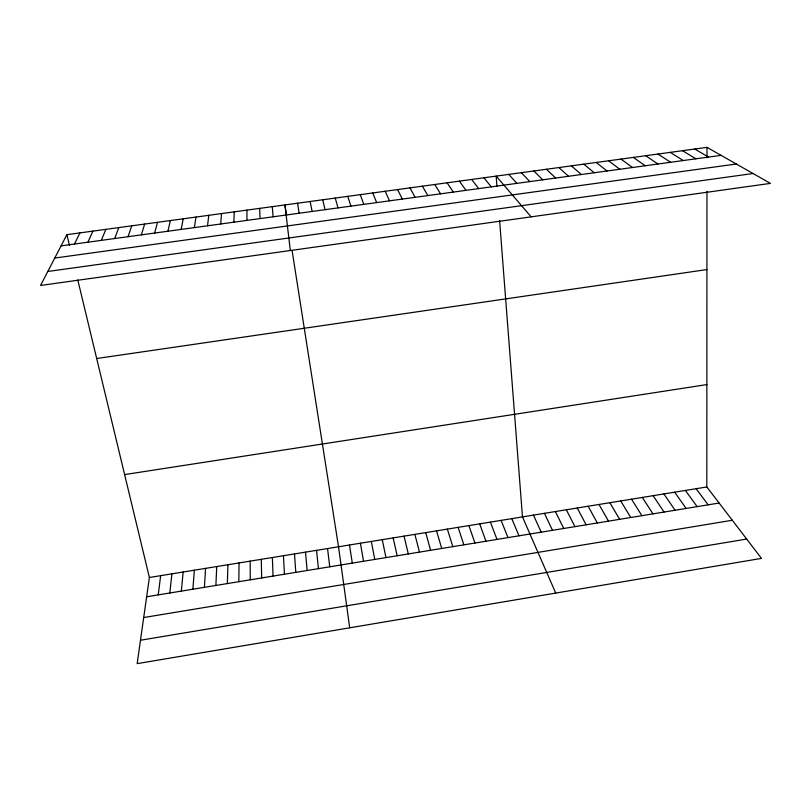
<?xml version="1.0" encoding="UTF-8"?>
<svg xmlns="http://www.w3.org/2000/svg" width="811" height="811" viewBox="0 0 811 811"><rect width="100%" height="100%" fill="white"/><g stroke="black" fill="none" stroke-linecap="round" stroke-linejoin="round"><path stroke-width="1.22" d="M246.949 220.389L246.97 210.11M77.775 279.927L149.386 577.493L137.16 663.641L761.468 558.394L706.817 486.965L706.959 191.396M706.979 157.77L706.979 147.359L66.877 234.673L40.55 285.462L770.45 183.387L706.979 147.359M238.819 581.7L239.052 562.935M227.364 583.575L227.911 564.74M233.842 222.194L234.257 211.843M215.888 585.451L216.74 566.554M204.402 587.336L205.568 568.369M192.886 589.222L194.366 570.184M220.704 223.988L221.525 213.577M181.36 591.107L183.144 572.008M169.803 593.003L171.912 573.833M207.545 225.793L208.772 215.32M158.236 594.899L160.659 575.658M194.356 227.607L195.998 217.064M181.147 229.422L183.195 218.808M167.907 231.236L170.371 220.551M154.648 233.051L157.516 222.305M141.357 234.876L144.642 224.069M128.037 236.7L131.747 225.823M114.696 238.535L118.822 227.587M101.324 240.37L105.876 229.351M87.933 242.205L92.9 231.125M74.511 244.04L79.904 232.899M140.485 640.234L746.678 539.062M143.699 617.546L732.292 520.267M146.649 596.795L719.114 503.033M149.386 577.493L706.817 486.965M124.62 474.587L706.868 384.586M96.691 358.523L706.918 269.566M47.798 271.472L753.054 173.513M61.068 245.885L721.07 155.357M54.763 258.05L736.307 164.004M694.763 149.021L708.5 157.081M682.527 150.694L695.899 158.814M670.261 152.367L683.267 160.537M657.985 154.039L670.616 162.281M645.678 155.722L657.944 164.015M633.34 157.405L645.242 165.758M620.993 159.088L632.519 167.502M608.615 160.771L619.776 169.256M596.217 162.464L607.003 170.999M583.788 164.157L594.21 172.753M571.339 165.86L581.386 174.517M558.87 167.563L568.531 176.281M546.381 169.266L555.667 178.045M533.861 170.969L542.762 179.819M521.321 172.682L529.847 181.583M508.75 174.395L516.891 183.367M531.154 216.851L496.17 176.119L496.971 186.591M483.924 177.781L491.304 186.875M471.657 179.454L478.662 188.608M696.112 488.698L708.135 504.827M685.396 490.442L697.136 506.632M459.371 181.137L466.001 190.342M674.661 492.186L686.126 508.436M663.905 493.929L675.087 510.241M447.064 182.81L453.308 192.085M653.139 495.683L664.037 512.055M642.342 497.437L652.967 513.87M434.726 184.492L440.596 193.829M631.536 499.191L641.876 515.684M620.709 500.945L630.776 517.499M609.872 502.708L619.645 519.324M422.379 186.175L427.863 195.573M599.015 504.472L608.503 521.149M588.127 506.236L597.332 522.973M410.001 187.868L415.1 197.326M577.239 508.01L586.15 524.808M566.321 509.774L574.948 526.643M397.593 189.561L402.317 199.08M555.393 511.559L563.726 528.478M544.434 513.333L552.484 530.323M533.466 515.117L541.231 532.168M385.174 191.254L389.503 200.834M555.728 593.084L522.477 516.901L499.586 220.379M511.802 518.635L518.979 535.807M372.725 192.957L376.669 202.598M501.097 520.368L508 537.612M490.381 522.112L497.001 539.416M360.256 194.65L363.804 204.362M479.656 523.855L485.982 541.221M468.9 525.599L474.942 543.025M458.134 527.353L463.882 544.84M347.757 196.353L350.92 206.126M447.348 529.096L452.812 546.655M436.541 530.86L441.711 548.469M335.247 198.066L338.015 207.9M425.724 532.614L430.6 550.284M414.887 534.378L419.469 552.109M404.03 536.132L408.318 553.933M322.707 199.78L325.079 209.674M66.877 234.673L69.432 245.246M393.153 537.906L397.157 555.768M382.265 539.67L385.965 557.593M310.137 201.493L312.123 211.448M371.357 541.444L374.763 559.438M360.429 543.218L363.541 561.273M297.556 203.206L299.137 213.232M286.587 215.452L284.945 204.93L290.318 250.528M292.112 250.66L338.522 546.776L349.703 627.815M349.49 544.992L352.298 563.118M327.543 548.56L329.753 566.808M316.543 550.345L318.449 568.653M305.524 552.139L307.136 570.508M272.303 206.653L273.094 216.801M294.494 553.923L295.792 572.363M283.445 555.717L284.438 574.229M259.652 208.376L260.037 218.595M272.374 557.522L273.064 576.094M261.284 559.316L261.669 577.959M250.173 561.121L250.254 579.824"/></g></svg>
